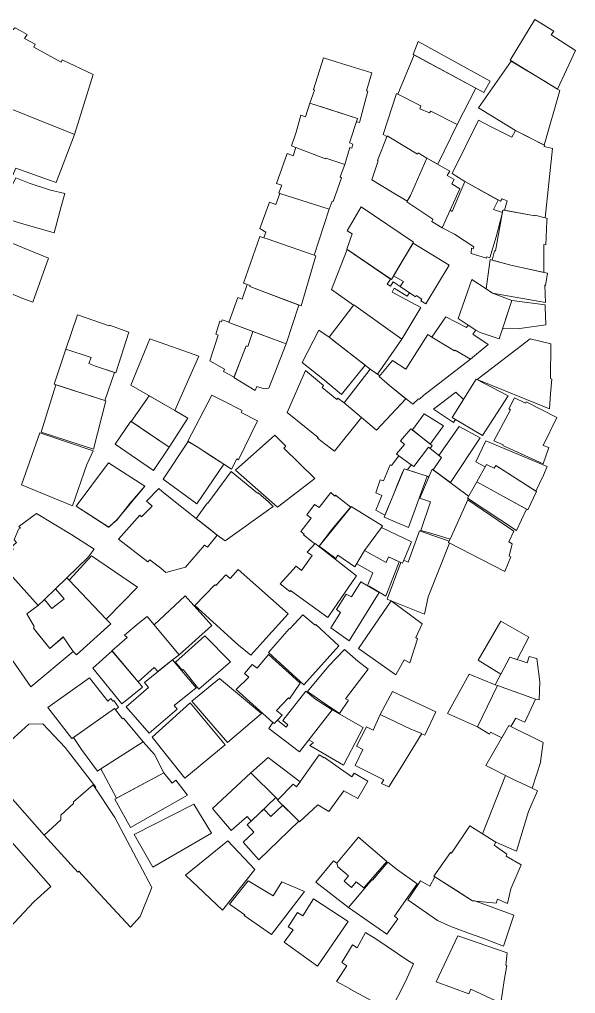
# Model space of a CAD drawing. Header units: metres. Extents: x 560562 to 562005, y 4539029 to 4540676.
# Drawn here: x 561188.7 to 561293.2, y 4540492.4 to 4540675.5 of the extents above; entities that cross this region are included whole.
import ezdxf

# ---------------------------------------------------------------- set-up
doc = ezdxf.new("R2010")
doc.units = ezdxf.units.M
doc.layers.add('B_MESKEN', color=2, linetype='Continuous', lineweight=0)

msp = doc.modelspace()

# ---------------------------------------------------------------- linework, layer by layer
at = {"layer": 'B_MESKEN', "lineweight": 13}
for points in [[(561285.5678, 4540675.5011, 130.1881), (561289.1329, 4540673.2951, 130.1881), (561288.6365, 4540672.6049, 130.1881), (561293.2255, 4540669.6996, 130.1881), (561289.8161, 4540662.426, 130.1881), (561280.9186, 4540667.8324, 130.1881), (561285.5678, 4540675.5011, 130.1881)], [(561187.9365, 4540673.9387, 120.1053), (561188.8476, 4540673.4016, 120.1053), (561190.1543, 4540672.6545, 120.1053), (561189.7034, 4540671.9351, 120.1053), (561191.711, 4540670.8889, 120.1053), (561191.4059, 4540670.2708, 120.1053), (561196.5534, 4540667.4758, 120.1053), (561196.7889, 4540667.9212, 120.1053), (561202.6077, 4540665.1784, 120.1053), (561199.05, 4540653.8838, 120.1053), (561197.6984, 4540654.4588, 120.1053), (561182.0407, 4540660.7151, 120.1053), (561182.5774, 4540661.9249, 120.1053), (561182.0473, 4540662.1448, 120.1053), (561179.9751, 4540663.0044, 120.1053), (561179.0899, 4540663.3955, 120.1053), (561180.4976, 4540666.2624, 120.1053), (561181.5905, 4540667.9498, 120.1053), (561182.2651, 4540669.5533, 120.1053), (561186.725, 4540673.0112, 120.1053), (561187.9365, 4540673.9387, 120.1053)], [(561263.6756, 4540671.3461, 125.8053), (561277.1617, 4540663.914, 125.8053), (561275.9903, 4540661.7994, 125.8053), (561262.7328, 4540668.9466, 125.8053), (561263.6756, 4540671.3461, 125.8053)], [(561254.9628, 4540665.4448, 122.1631), (561253.9229, 4540662.0894, 122.1631), (561254.1878, 4540662.0029, 122.1631), (561252.6286, 4540656.1324, 122.1631), (561252.0631, 4540656.2839, 122.1631), (561252.2629, 4540656.8828, 122.1631), (561247.0577, 4540658.5743, 122.1631), (561243.3093, 4540659.7924, 122.1631), (561244.1511, 4540662.2333, 122.1631), (561244.0016, 4540662.3262, 122.1631), (561245.8405, 4540668.2637, 122.1631), (561248.4374, 4540667.4878, 122.1631), (561254.9628, 4540665.4448, 122.1631)], [(561259.8316, 4540661.4574, 121.6803), (561262.9365, 4540668.8368, 121.6803), (561274.5159, 4540662.5943, 121.6803), (561270.9691, 4540655.7442, 121.6803), (561266.0468, 4540658.2779, 121.6803), (561265.7864, 4540657.9325, 121.6803), (561263.9765, 4540658.6839, 121.6803), (561264.1331, 4540659.2444, 121.6803), (561259.8316, 4540661.4574, 121.6803)], [(561281.157, 4540667.6875, 126.8881), (561287.4997, 4540663.8335, 126.8881), (561289.8161, 4540662.426, 126.8881), (561290.3017, 4540662.143, 126.8881), (561287.3639, 4540651.9058, 126.8881), (561281.9392, 4540654.6074, 126.8881), (561274.9681, 4540658.9145, 126.8881), (561281.157, 4540667.6875, 126.8881)], [(561199.05, 4540653.8838, 121.6428), (561195.6287, 4540644.8868, 121.6428), (561194.2055, 4540645.3624, 121.6428), (561188.0345, 4540647.5695, 121.6428), (561187.3592, 4540645.99, 121.6428), (561175.0962, 4540652.9934, 121.6428), (561173.6144, 4540653.8091, 121.6428), (561178.723, 4540663.5576, 121.6428), (561179.9751, 4540663.0044, 121.6428), (561182.5774, 4540661.9249, 121.6428), (561182.0407, 4540660.7151, 121.6428), (561197.6984, 4540654.4588, 121.6428), (561199.05, 4540653.8838, 121.6428)], [(561259.6057, 4540661.5736, 126.2131), (561264.1331, 4540659.2444, 126.2131), (561263.9765, 4540658.6839, 126.2131), (561265.7864, 4540657.9325, 126.2131), (561266.0468, 4540658.2779, 126.2131), (561270.9691, 4540655.7442, 126.2131), (561267.3437, 4540648.2956, 126.2131), (561265.2938, 4540649.4561, 126.2131), (561263.6602, 4540650.4313, 126.2131), (561263.5324, 4540650.1877, 126.2131), (561261.1513, 4540651.6201, 126.2131), (561257.8328, 4540653.6166, 126.2131), (561257.7971, 4540653.527, 126.2131), (561257.0661, 4540653.8628, 126.2131), (561259.6057, 4540661.5736, 126.2131)], [(561243.3093, 4540659.7924, 123.2881), (561252.2629, 4540656.8828, 123.2881), (561250.7499, 4540652.3478, 123.2881), (561251.3639, 4540652.0839, 123.2881), (561251.1886, 4540651.3053, 123.2881), (561250.8417, 4540651.4413, 123.2881), (561249.8491, 4540648.2223, 123.2881), (561246.2853, 4540649.4592, 123.2881), (561246.245, 4540649.3304, 123.2881), (561240.6884, 4540651.451, 123.2881), (561239.8238, 4540651.781, 123.2881), (561240.712, 4540654.32, 123.2881), (561241.5828, 4540657.5116, 123.2881), (561242.4978, 4540657.2211, 123.2881), (561243.3093, 4540659.7924, 123.2881)], [(561288.9045, 4540651.2422, 141.9946), (561287.5277, 4540638.2362, 141.9946), (561285.5927, 4540638.6973, 141.9946), (561285.5753, 4540638.5685, 141.9946), (561279.886, 4540639.6418, 141.9946), (561280.3969, 4540641.4293, 141.9946), (561279.4635, 4540641.8123, 141.9946), (561279.1115, 4540641.3476, 141.9946), (561272.4521, 4540645.0805, 141.9946), (561270.0568, 4540646.528, 141.9946), (561275.0116, 4540656.5593, 141.9946), (561277.2542, 4540655.3715, 141.9946), (561281.2435, 4540653.3665, 141.9946), (561281.9392, 4540654.6074, 141.9946), (561287.3807, 4540651.8974, 141.9946), (561287.3474, 4540651.6511, 141.9946), (561288.9045, 4540651.2422, 141.9946)], [(561256.1135, 4540648.9234, 126.2506), (561255.995, 4540648.9965, 126.2506), (561257.8328, 4540653.6166, 126.2506), (561261.1513, 4540651.6201, 126.2506), (561263.5324, 4540650.1877, 126.2506), (561263.6602, 4540650.4313, 126.2506), (561265.2938, 4540649.4561, 126.2506), (561262.1922, 4540642.4, 126.2506), (561261.5751, 4540641.3292, 126.2506), (561261.3943, 4540641.4672, 126.2506), (561258.8022, 4540643.0452, 126.2506), (561254.9332, 4540645.3849, 126.2506), (561256.1135, 4540648.9234, 126.2506)], [(561239.0289, 4540650.333, 124.9006), (561240.1908, 4540649.8899, 124.9006), (561240.6884, 4540651.451, 124.9006), (561246.245, 4540649.3304, 124.9006), (561246.2853, 4540649.4592, 124.9006), (561249.8491, 4540648.2223, 124.9006), (561249.004, 4540645.9022, 124.9006), (561249.2529, 4540645.7636, 124.9006), (561247.6556, 4540641.3193, 124.9006), (561247.4922, 4540641.3829, 124.9006), (561246.9103, 4540639.8485, 124.9006), (561237.6852, 4540642.8234, 124.9006), (561237.486, 4540642.9392, 124.9006), (561238.0113, 4540644.3801, 124.9006), (561237.0222, 4540644.6928, 124.9006), (561239.0289, 4540650.333, 124.9006)], [(561261.5167, 4540641.2279, 130.8196), (561262.1922, 4540642.4, 130.8196), (561265.2938, 4540649.4561, 130.8196), (561269.6001, 4540647.0183, 130.8196), (561269.1105, 4540646.1877, 130.8196), (561270.4233, 4540645.404, 130.8196), (561269.9574, 4540644.5982, 130.8196), (561271.4939, 4540643.6519, 130.8196), (561268.1801, 4540636.3258, 130.8196), (561266.2468, 4540637.5263, 130.8196), (561266.4023, 4540637.9445, 130.8196), (561261.5167, 4540641.2279, 130.8196)], [(561195.2633, 4540635.4323, 120.1053), (561188.9543, 4540637.2454, 120.1053), (561184.513, 4540638.6188, 120.1053), (561188.0594, 4540645.7154, 120.1053), (561190.5355, 4540644.7302, 120.1053), (561194.5792, 4540643.4196, 120.1053), (561197.2681, 4540642.8061, 120.1053), (561196.5909, 4540640.3723, 120.1053), (561195.2633, 4540635.4323, 120.1053)], [(561270.4646, 4540635.1594, 128.4946), (561268.1801, 4540636.3258, 128.4946), (561269.6993, 4540639.6844, 128.4946), (561270.0268, 4540639.4409, 128.4946), (561272.4521, 4540645.0805, 128.4946), (561278.7201, 4540641.567, 128.4946), (561277.821, 4540639.8096, 128.4946), (561279.4848, 4540639.2324, 128.4946), (561278.2904, 4540634.6794, 128.4946), (561277.1287, 4540630.7285, 128.4946), (561276.5897, 4540630.9237, 128.4946), (561276.5258, 4540630.6619, 128.4946), (561273.626, 4540631.5487, 128.4946), (561273.6977, 4540632.5127, 128.4946), (561274.0175, 4540632.4008, 128.4946), (561274.1434, 4540632.7907, 128.4946), (561270.4646, 4540635.1594, 128.4946)], [(561246.9103, 4540639.8485, 130.7506), (561244.0956, 4540631.2039, 130.7506), (561235.2662, 4540634.2697, 130.7506), (561234.6478, 4540634.4712, 130.7506), (561235.0365, 4540635.5215, 130.7506), (561233.8907, 4540636.1929, 130.7506), (561235.7195, 4540641.1512, 130.7506), (561236.8833, 4540640.7222, 130.7506), (561237.6852, 4540642.8234, 130.7506), (561246.9103, 4540639.8485, 130.7506)], [(561250.2371, 4540632.3036, 129.3946), (561251.2517, 4540635.2302, 129.3946), (561250.339, 4540635.7576, 129.3946), (561252.938, 4540640.2834, 129.3946), (561262.8064, 4540633.6391, 129.3946), (561258.623, 4540626.6032, 129.3946), (561250.2371, 4540632.3036, 129.3946)], [(561287.2954, 4540633.2289, 137.4571), (561287.2838, 4540627.9668, 137.4571), (561281.0448, 4540629.344, 137.4571), (561277.5905, 4540630.2601, 137.4571), (561278.0043, 4540632.045, 137.4571), (561278.1986, 4540632.0501, 137.4571), (561279.5983, 4540639.6626, 137.4571), (561279.886, 4540639.6418, 137.4571), (561280.3568, 4540639.553, 137.4571), (561283.8954, 4540638.8854, 137.4571), (561285.5753, 4540638.5685, 137.4571), (561285.5927, 4540638.6973, 137.4571), (561287.5277, 4540638.2362, 137.4571), (561287.92, 4540638.1026, 137.4571), (561287.865, 4540637.6883, 137.4571), (561287.6457, 4540633.1755, 137.4571), (561287.2954, 4540633.2289, 137.4571)], [(561182.2141, 4540635.4988, 123.1428), (561194.1694, 4540630.6141, 123.1428), (561191.2486, 4540622.3649, 123.1428), (561189.375, 4540623.0479, 123.1428), (561178.2934, 4540627.6383, 123.1428), (561181.2423, 4540633.912, 123.1428), (561181.4971, 4540633.8072, 123.1428), (561182.2141, 4540635.4988, 123.1428)], [(561233.9308, 4540634.6942, 128.0131), (561234.6478, 4540634.4712, 128.0131), (561235.2662, 4540634.2697, 128.0131), (561244.0956, 4540631.2039, 128.0131), (561244.3985, 4540631.0988, 128.0131), (561241.6597, 4540621.6658, 128.0131), (561232.0245, 4540625.3073, 128.0131), (561232.0936, 4540625.4985, 128.0131), (561230.8303, 4540625.9533, 128.0131), (561233.9308, 4540634.6942, 128.0131)], [(561262.6862, 4540633.437, 129.2446), (561269.4989, 4540629.3491, 129.2446), (561265.1277, 4540622.0686, 129.2446), (561264.1422, 4540622.594, 129.2446), (561264.3274, 4540622.9344, 129.2446), (561263.2888, 4540623.6263, 129.2446), (561263.1253, 4540623.3823, 129.2446), (561260.2804, 4540625.3211, 129.2446), (561260.8957, 4540626.2731, 129.2446), (561259.0444, 4540627.3119, 129.2446), (561260.7889, 4540630.246, 129.2446), (561262.6862, 4540633.437, 129.2446)], [(561258.7982, 4540624.231, 128.0446), (561264.1443, 4540621.3989, 128.0446), (561260.6129, 4540615.4107, 128.0446), (561251.5748, 4540621.885, 128.0446), (561251.5191, 4540621.8116, 128.0446), (561247.3565, 4540624.7685, 128.0446), (561250.3136, 4540632.2516, 128.0446), (561255.2395, 4540628.9032, 128.0446), (561258.4744, 4540626.7042, 128.0446), (561257.8517, 4540625.7619, 128.0446), (561258.473, 4540625.3961, 128.0446), (561258.473, 4540625.3961, 128.0446), (561258.9851, 4540626.2243, 128.0446), (561260.2954, 4540625.3443, 128.0446), (561260.2804, 4540625.3211, 128.0446), (561262.0096, 4540624.1427, 128.0446), (561261.5901, 4540623.4846, 128.0446), (561259.1214, 4540624.9779, 128.0446), (561258.7982, 4540624.231, 128.0446)], [(561277.1788, 4540630.3692, 139.4071), (561281.0448, 4540629.344, 139.4071), (561287.9365, 4540627.8227, 139.4071), (561287.5847, 4540625.536, 139.4071), (561287.469, 4540625.5601, 139.4071), (561287.5556, 4540622.3259, 139.4071), (561277.6309, 4540624.0475, 139.4071), (561276.4432, 4540624.8555, 139.4071), (561277.1788, 4540630.3692, 139.4071)], [(561231.5358, 4540625.6993, 125.0928), (561232.0936, 4540625.4985, 125.0928), (561232.0245, 4540625.3073, 125.0928), (561241.2178, 4540621.8329, 125.0928), (561238.8304, 4540614.5554, 125.0928), (561228.0943, 4540618.5373, 125.0928), (561229.7853, 4540623.2316, 125.0928), (561230.5787, 4540622.9375, 125.0928), (561231.5358, 4540625.6993, 125.0928)], [(561273.7719, 4540626.6313, 139.1446), (561276.4432, 4540624.8555, 139.1446), (561277.6309, 4540624.0475, 139.1446), (561281.2867, 4540622.7051, 139.1446), (561278.8801, 4540615.4977, 139.1446), (561275.3259, 4540616.675, 139.1446), (561274.4634, 4540617.1318, 139.1446), (561273.0297, 4540618.0532, 139.1446), (561271.1992, 4540619.2757, 139.1446), (561273.7719, 4540626.6313, 139.1446)], [(561251.5748, 4540621.885, 130.3696), (561260.6129, 4540615.4107, 130.3696), (561256.0059, 4540608.8176, 130.3696), (561254.6283, 4540609.7937, 130.3696), (561246.9392, 4540615.776, 130.3696), (561251.5748, 4540621.885, 130.3696)], [(561281.2867, 4540622.7051, 135.5821), (561287.5529, 4540621.8627, 135.5821), (561287.5402, 4540621.4308, 135.5821), (561287.6536, 4540618.1014, 135.5821), (561282.7394, 4540617.445, 135.5821), (561279.4954, 4540617.3403, 135.5821), (561281.2867, 4540622.7051, 135.5821)], [(561199.651, 4540620.01, 122.7571), (561205.6213, 4540617.9399, 122.7571), (561205.6585, 4540618.0475, 122.7571), (561209.2766, 4540616.729, 122.7571), (561206.838, 4540609.0603, 122.7571), (561202.9983, 4540610.3486, 122.7571), (561201.75, 4540610.8276, 122.7571), (561202.1885, 4540611.9847, 122.7571), (561197.4274, 4540613.5412, 122.7571), (561199.651, 4540620.01, 122.7571)], [(561227.2432, 4540609.7594, 123.4053), (561224.491, 4540611.3399, 123.4053), (561226.1042, 4540616.1815, 123.4053), (561225.6243, 4540616.3676, 123.4053), (561226.3963, 4540618.7919, 123.4053), (561226.6702, 4540618.6777, 123.4053), (561226.8566, 4540619.0711, 123.4053), (561228.1133, 4540618.59, 123.4053), (561228.0943, 4540618.5373, 123.4053), (561232.6017, 4540616.8656, 123.4053), (561231.6686, 4540614.0241, 123.4053), (561231.3208, 4540614.159, 123.4053), (561230.1512, 4540611.1244, 123.4053), (561229.0651, 4540608.3065, 123.4053), (561227.091, 4540609.3484, 123.4053), (561229.0651, 4540608.3065, 123.4053), (561227.091, 4540609.3484, 123.4053), (561227.2432, 4540609.7594, 123.4053)], [(561276.7993, 4540614.4241, 139.3321), (561273.4972, 4540611.6284, 139.3321), (561270.5806, 4540613.3476, 139.3321), (561270.5148, 4540613.2283, 139.3321), (561266.1945, 4540615.7999, 139.3321), (561268.8863, 4540619.6105, 139.3321), (561272.7262, 4540617.5897, 139.3321), (561273.0297, 4540618.0532, 139.3321), (561274.4634, 4540617.1318, 139.3321), (561273.9012, 4540616.3499, 139.3321), (561276.7993, 4540614.4241, 139.3321)], [(561238.8304, 4540614.5554, 122.8428), (561235.6043, 4540606.2322, 122.8428), (561234.722, 4540606.0633, 122.8428), (561233.3304, 4540606.5129, 122.8428), (561233.0292, 4540605.8003, 122.8428), (561229.0235, 4540608.1986, 122.8428), (561231.3208, 4540614.159, 122.8428), (561231.6686, 4540614.0241, 122.8428), (561232.6017, 4540616.8656, 122.8428), (561238.8304, 4540614.5554, 122.8428)], [(561245.0055, 4540617.1095, 128.7571), (561246.9392, 4540615.776, 128.7571), (561247.8806, 4540615.0436, 128.7571), (561253.6821, 4540610.5299, 128.7571), (561249.2669, 4540604.9897, 128.7571), (561245.7627, 4540607.9658, 128.7571), (561241.8656, 4540611.0116, 128.7571), (561245.0055, 4540617.1095, 128.7571)], [(561273.4972, 4540611.6284, 134.1946), (561264.707, 4540604.9089, 134.1946), (561263.9266, 4540604.1215, 134.1946), (561263.7299, 4540604.2122, 134.1946), (561262.6404, 4540603.1771, 134.1946), (561258.2957, 4540606.7064, 134.1946), (561256.3322, 4540608.3807, 134.1946), (561258.8253, 4540611.4178, 134.1946), (561261.3215, 4540609.8054, 134.1946), (561265.496, 4540616.2659, 134.1946), (561266.1945, 4540615.7999, 134.1946), (561270.5148, 4540613.2283, 134.1946), (561270.5806, 4540613.3476, 134.1946), (561273.4972, 4540611.6284, 134.1946)], [(561213.2066, 4540615.5114, 128.7571), (561222.4118, 4540612.2437, 128.7571), (561217.9416, 4540602.0111, 128.7571), (561209.6349, 4540606.7891, 128.7571), (561213.2066, 4540615.5114, 128.7571)], [(561288.5962, 4540614.5294, 147.1321), (561288.4964, 4540608.0215, 147.1321), (561288.797, 4540607.9232, 147.1321), (561288.5358, 4540605.1201, 147.1321), (561288.322, 4540602.3419, 147.1321), (561274.7521, 4540607.8624, 147.1321), (561284.6806, 4540615.4929, 147.1321), (561288.5962, 4540614.5294, 147.1321)], [(561206.582, 4540609.1462, 122.8321), (561204.7702, 4540603.907, 122.8321), (561195.2746, 4540606.9476, 122.8321), (561197.4274, 4540613.5412, 122.8321), (561202.1885, 4540611.9847, 122.8321), (561201.75, 4540610.8276, 122.8321), (561202.9983, 4540610.3486, 122.8321), (561206.582, 4540609.1462, 122.8321)], [(561242.4571, 4540609.5515, 129.6571), (561245.8702, 4540606.7125, 129.6571), (561245.6135, 4540606.3223, 129.6571), (561248.3939, 4540604.0702, 129.6571), (561248.5574, 4540604.3142, 129.6571), (561249.7461, 4540603.4585, 129.6571), (561253.0158, 4540600.7119, 129.6571), (561247.9392, 4540594.3801, 129.6571), (561247.1708, 4540594.9591, 129.6571), (561244.741, 4540596.8129, 129.6571), (561244.8403, 4540596.9377, 129.6571), (561239.0256, 4540601.6485, 129.6571), (561242.4571, 4540609.5515, 129.6571)], [(561261.3594, 4540604.2177, 134.0071), (561255.8333, 4540598.345, 134.0071), (561249.7461, 4540603.4585, 134.0071), (561254.6283, 4540609.7937, 134.0071), (561256.4389, 4540608.5107, 134.0071), (561256.3322, 4540608.3807, 134.0071), (561258.2957, 4540606.7064, 134.0071), (561261.3594, 4540604.2177, 134.0071)], [(561270.0202, 4540600.7056, 136.5571), (561274.5816, 4540607.9108, 136.5571), (561280.5717, 4540604.7979, 136.5571), (561275.7293, 4540597.3247, 136.5571), (561270.0202, 4540600.7056, 136.5571)], [(561195.5939, 4540606.8454, 117.2446), (561204.7702, 4540603.907, 117.2446), (561204.9401, 4540603.8495, 117.2446), (561202.6628, 4540594.7714, 117.2446), (561192.7935, 4540597.9241, 117.2446), (561195.5939, 4540606.8454, 117.2446)], [(561270.758, 4540605.4782, 134.5696), (561272.1627, 4540604.0898, 134.5696), (561270.0202, 4540600.7056, 134.5696), (561270.6714, 4540600.32, 134.5696), (561270.3102, 4540599.7791, 134.5696), (561266.5694, 4540602.2876, 134.5696), (561270.758, 4540605.4782, 134.5696)], [(561220.3772, 4540600.564, 126.6196), (561216.8903, 4540595.1344, 126.6196), (561209.7199, 4540599.9725, 126.6196), (561213.1279, 4540604.78, 126.6196), (561217.9416, 4540602.0111, 126.6196), (561220.3772, 4540600.564, 126.6196)], [(561222.0963, 4540595.2037, 126.3196), (561220.3515, 4540596.2466, 126.3196), (561224.9031, 4540604.8834, 126.3196), (561226.991, 4540603.8494, 126.3196), (561230.5722, 4540602.0078, 126.3196), (561230.3859, 4540601.64, 126.3196), (561233.4446, 4540600.075, 126.3196), (561229.9133, 4540592.7233, 126.3196), (561229.5776, 4540592.9127, 126.3196), (561229.5776, 4540592.9127, 126.3196), (561228.5742, 4540590.999, 126.3196), (561227.1147, 4540591.8997, 126.3196), (561224.595, 4540593.5586, 126.3196), (561224.595, 4540593.5586, 126.3196), (561222.0963, 4540595.2037, 126.3196)], [(561281.0189, 4540602.16, 138.0946), (561280.6869, 4540602.3266, 138.0946), (561281.7602, 4540604.3927, 138.0946), (561283.8035, 4540603.3662, 138.0946), (561283.9417, 4540603.625, 138.0946), (561289.6867, 4540600.6952, 138.0946), (561287.1381, 4540595.4386, 138.0946), (561288.2046, 4540595.0638, 138.0946), (561287.1347, 4540591.9787, 138.0946), (561279.5515, 4540595.4053, 138.0946), (561279.62, 4540595.5335, 138.0946), (561277.8856, 4540596.3194, 138.0946), (561281.0189, 4540602.16, 138.0946)], [(561216.8903, 4540595.1344, 126.5071), (561213.8939, 4540590.7658, 126.5071), (561206.7451, 4540595.6719, 126.5071), (561209.6934, 4540599.9904, 126.5071), (561216.8903, 4540595.1344, 126.5071)], [(561264.8116, 4540601.3929, 133.358), (561268.4064, 4540599.1386, 133.358), (561265.9129, 4540595.7032, 133.358), (561262.5954, 4540598.3545, 133.358), (561264.8116, 4540601.3929, 133.358)], [(561262.3004, 4540598.5878, 135.0571), (561266.2629, 4540595.4211, 135.0571), (561265.9149, 4540594.8848, 135.0571), (561265.5987, 4540595.1411, 135.0571), (561262.8565, 4540591.4807, 135.0571), (561262.36, 4540591.8043, 135.0571), (561260.0472, 4540593.4751, 135.0571), (561259.5982, 4540593.8481, 135.0571), (561261.1122, 4540595.5967, 135.0571), (561260.3124, 4540596.3213, 135.0571), (561262.3004, 4540598.5878, 135.0571)], [(561271.3833, 4540598.9944, 133.5946), (561275.2913, 4540596.8739, 133.5946), (561269.7367, 4540588.449, 133.5946), (561266.4854, 4540590.8788, 133.5946), (561267.6575, 4540592.5976, 133.5946), (561268.0418, 4540593.161, 133.5946), (561267.5587, 4540593.5526, 133.5946), (561271.3833, 4540598.9944, 133.5946)], [(561202.5846, 4540594.4217, 125.3446), (561201.3925, 4540591.8799, 125.3446), (561198.6856, 4540584.0822, 125.3446), (561189.1164, 4540588.0228, 125.3446), (561192.586, 4540597.7904, 125.3446), (561202.5846, 4540594.4217, 125.3446)], [(561227.1147, 4540591.8997, 123.0571), (561222.0644, 4540584.4838, 123.0571), (561215.7108, 4540589.1077, 123.0571), (561220.4294, 4540596.2001, 123.0571), (561222.0963, 4540595.2037, 123.0571), (561227.1147, 4540591.8997, 123.0571)], [(561229.3002, 4540590.8191, 129.3571), (561236.7479, 4540597.354, 129.3571), (561238.806, 4540595.3111, 129.3571), (561238.4006, 4540594.9389, 129.3571), (561244.2452, 4540589.2597, 129.3571), (561237.2311, 4540583.869, 129.3571), (561229.3002, 4540590.8191, 129.3571)], [(561276.3728, 4540596.3231, 145.2946), (561287.8925, 4540591.4568, 145.2946), (561287.1921, 4540589.882, 145.2946), (561285.7818, 4540586.8807, 145.2946), (561278.7245, 4540591.3811, 145.2946), (561278.2419, 4540591.6888, 145.2946), (561277.9392, 4540591.1514, 145.2946), (561276.5058, 4540591.8591, 145.2946), (561276.2715, 4540591.4399, 145.2946), (561274.491, 4540592.3549, 145.2946), (561276.3728, 4540596.3231, 145.2946)], [(561265.5987, 4540595.1411, 135.1696), (561268.0418, 4540593.161, 135.1696), (561266.4854, 4540590.8788, 135.1696), (561266.3097, 4540591.0101, 135.1696), (561265.6746, 4540589.5091, 135.1696), (561265.3562, 4540589.6569, 135.1696), (561261.654, 4540590.8471, 135.1696), (561262.36, 4540591.8043, 135.1696), (561262.8565, 4540591.4807, 135.1696), (561265.5987, 4540595.1411, 135.1696)], [(561257.3939, 4540582.3165, 135.3571), (561255.6846, 4540583.3056, 135.3571), (561256.831, 4540586.0309, 135.3571), (561255.6714, 4540586.5294, 135.3571), (561256.5332, 4540588.9584, 135.3571), (561257.1487, 4540588.7782, 135.3571), (561258.385, 4540591.7947, 135.3571), (561258.6733, 4540591.6724, 135.3571), (561260.0472, 4540593.4751, 135.3571), (561262.36, 4540591.8043, 135.3571), (561261.654, 4540590.8471, 135.3571), (561261.002, 4540591.0567, 135.3571), (561260.6111, 4540590.1098, 135.3571), (561259.727, 4540587.9682, 135.3571), (561258.9398, 4540586.0613, 135.3571), (561257.3939, 4540582.3165, 135.3571)], [(561205.4608, 4540592.2063, 121.4071), (561212.2996, 4540587.8039, 121.4071), (561209.4467, 4540584.5359, 121.4071), (561207.0109, 4540581.3764, 121.4071), (561205.4892, 4540580.0689, 121.4071), (561199.3789, 4540584.0273, 121.4071), (561205.4608, 4540592.2063, 121.4071)], [(561205.4508, 4540592.1928, 121.6), (561212.2996, 4540587.8039, 121.6), (561207.1111, 4540581.5063, 121.6), (561205.5014, 4540580.0794, 121.6), (561199.4011, 4540584.013, 121.6), (561205.4508, 4540592.1928, 121.6)], [(561224.1595, 4540584.5953, 126.0571), (561228.4957, 4540590.5422, 126.0571), (561233.4859, 4540586.469, 126.0571), (561233.5673, 4540586.5686, 126.0571), (561235.5187, 4540584.8604, 126.0571), (561236.4228, 4540583.9442, 126.0571), (561227.4087, 4540577.5127, 126.0571), (561225.9069, 4540578.6122, 126.0571), (561224.522, 4540579.6985, 126.0571), (561221.9531, 4540581.7135, 126.0571), (561224.098, 4540584.6381, 126.0571), (561224.1595, 4540584.5953, 126.0571)], [(561261.002, 4540591.0567, 137.0071), (561265.3562, 4540589.6569, 137.0071), (561261.8092, 4540580.0343, 137.0071), (561257.2459, 4540581.958, 137.0071), (561261.002, 4540591.0567, 137.0071)], [(561264.1719, 4540579.4741, 140.1196), (561265.9545, 4540584.8636, 140.1196), (561263.9931, 4540585.5347, 140.1196), (561266.3097, 4540591.0101, 140.1196), (561273.1207, 4540585.9201, 140.1196), (561272.8976, 4540585.5378, 140.1196), (561273.0413, 4540585.4429, 140.1196), (561272.9617, 4540585.2397, 140.1196), (561269.9493, 4540578.4225, 140.1196), (561269.6484, 4540577.7999, 140.1196), (561266.1954, 4540578.8804, 140.1196), (561264.1719, 4540579.4741, 140.1196)], [(561285.884, 4540586.8155, 148.2571), (561284.2451, 4540583.3552, 148.2571), (561274.6904, 4540588.6107, 148.2571), (561276.5058, 4540591.8591, 148.2571), (561277.9392, 4540591.1514, 148.2571), (561278.2419, 4540591.6888, 148.2571), (561285.884, 4540586.8155, 148.2571)], [(561213.2405, 4540573.9551, 131.6071), (561212.8681, 4540573.5515, 131.6071), (561207.3367, 4540577.8577, 131.6071), (561211.3647, 4540582.3198, 131.6071), (561211.6943, 4540582.0523, 131.6071), (561213.6413, 4540584.053, 131.6071), (561213.4148, 4540584.3117, 131.6071), (561212.6166, 4540584.9645, 131.6071), (561214.894, 4540587.383, 131.6071), (561215.5396, 4540586.7617, 131.6071), (561219.2282, 4540583.8508, 131.6071), (561225.9069, 4540578.6122, 131.6071), (561224.0414, 4540576.3008, 131.6071), (561223.5185, 4540576.6962, 131.6071), (561219.9453, 4540572.5589, 131.6071), (561216.2384, 4540571.5948, 131.6071), (561215.3145, 4540572.3886, 131.6071), (561213.2405, 4540573.9551, 131.6071)], [(561284.0259, 4540583.4758, 145.2688), (561282.1093, 4540579.4547, 145.2688), (561272.8983, 4540585.5374, 145.2688), (561274.6874, 4540588.6121, 145.2688), (561284.0259, 4540583.4758, 145.2688)], [(561247.2286, 4540586.5929, 130.1821), (561247.9935, 4540585.9427, 130.1821), (561248.1351, 4540586.1185, 130.1821), (561250.9846, 4540583.8538, 130.1821), (561245.0749, 4540576.533, 130.1821), (561244.9997, 4540576.4346, 130.1821), (561244.2822, 4540576.9931, 130.1821), (561244.2474, 4540576.9557, 130.1821), (561242.0924, 4540578.619, 130.1821), (561242.2324, 4540578.7926, 130.1821), (561241.5858, 4540579.2566, 130.1821), (561243.543, 4540581.763, 130.1821), (561242.7214, 4540582.3907, 130.1821), (561244.1565, 4540584.3538, 130.1821), (561245.0262, 4540583.7514, 130.1821), (561247.2286, 4540586.5929, 130.1821)], [(561279.9556, 4540571.7836, 154.8571), (561269.3485, 4540577.1794, 154.8571), (561269.9493, 4540578.4225, 154.8571), (561272.9617, 4540585.2397, 154.8571), (561281.632, 4540579.3111, 154.8571), (561280.724, 4540577.3184, 154.8571), (561281.3436, 4540576.95, 154.8571), (561280.7717, 4540574.6249, 154.8571), (561281.043, 4540574.5118, 154.8571), (561279.9556, 4540571.7836, 154.8571)], [(561251.0945, 4540583.9837, 137.1946), (561256.9234, 4540580.3373, 137.1946), (561256.7368, 4540580.0196, 137.1946), (561253.585, 4540575.6769, 137.1946), (561251.7401, 4540572.6201, 137.1946), (561248.5595, 4540574.8212, 137.1946), (561248.1619, 4540574.185, 137.1946), (561245.0749, 4540576.533, 137.1946), (561247.4065, 4540579.6267, 137.1946), (561247.4065, 4540579.6267, 137.1946), (561251.0945, 4540583.9837, 137.1946)], [(561198.5984, 4540578.6627, 125.7179), (561202.7971, 4540575.9252, 125.7179), (561201.6715, 4540574.4593, 125.7179), (561197.6202, 4540570.5409, 125.7179), (561195.5131, 4540568.503, 125.7179), (561193.4469, 4540566.5046, 125.7179), (561192.2569, 4540565.3537, 125.7179), (561186.9283, 4540571.3166, 125.7179), (561186.0303, 4540572.2264, 125.7179), (561185.9027, 4540572.4624, 125.7179), (561187.5558, 4540575.9769, 125.7179), (561187.1818, 4540576.35, 125.7179), (561188.1779, 4540577.2141, 125.7179), (561187.7286, 4540577.681, 125.7179), (561188.5229, 4540579.7367, 125.7179), (561188.9319, 4540579.8672, 125.7179), (561188.6071, 4540580.2177, 125.7179), (561191.9393, 4540582.6516, 125.7179), (561198.5984, 4540578.6627, 125.7179)], [(561262.3803, 4540577.3046, 139.9696), (561260.9498, 4540573.876, 139.9696), (561260.6958, 4540573.3399, 139.9696), (561260.4252, 4540573.4289, 139.9696), (561258.104, 4540574.4979, 139.9696), (561257.6199, 4540573.4504, 139.9696), (561253.585, 4540575.6769, 139.9696), (561256.7368, 4540580.0196, 139.9696), (561262.3803, 4540577.3046, 139.9696)], [(561264.8443, 4540563.7583, 140.0821), (561258.5929, 4540566.2581, 140.0821), (561257.8053, 4540566.5259, 140.0821), (561260.4252, 4540573.4289, 140.0821), (561260.6958, 4540573.3399, 140.0821), (561260.9498, 4540573.876, 140.0821), (561261.7887, 4540573.5133, 140.0821), (561263.9238, 4540579.3929, 140.0821), (561269.4933, 4540577.479, 140.0821), (561269.3485, 4540577.1794, 140.0821), (561269.532, 4540577.0861, 140.0821), (561265.5348, 4540566.9703, 140.0821), (561264.8443, 4540563.7583, 140.0821)], [(561237.7052, 4540569.4072, 130.5571), (561240.7128, 4540572.7595, 130.5571), (561241.7583, 4540571.9693, 130.5571), (561243.728, 4540574.7736, 130.5571), (561242.8123, 4540575.414, 130.5571), (561244.2822, 4540576.9931, 130.5571), (561252.0533, 4540570.9442, 130.5571), (561251.8647, 4540570.6986, 130.5571), (561247.8498, 4540564.8893, 130.5571), (561246.6545, 4540563.0769, 130.5571), (561239.6897, 4540568.1608, 130.5571), (561239.5486, 4540567.9645, 130.5571), (561237.7052, 4540569.4072, 130.5571)], [(561202.2472, 4540574.7138, 134.2321), (561210.8981, 4540568.8387, 134.2321), (561205.0173, 4540562.7947, 134.2321), (561198.0746, 4540570.1273, 134.2321), (561202.2472, 4540574.7138, 134.2321)], [(561260.0556, 4540573.5991, 137.6071), (561257.5947, 4540567.1334, 137.6071), (561254.4608, 4540569.0088, 137.6071), (561254.1507, 4540569.1233, 137.6071), (561255.1111, 4540571.5127, 137.6071), (561252.1046, 4540573.224, 137.6071), (561253.585, 4540575.6769, 137.6071), (561257.6199, 4540573.4504, 137.6071), (561258.104, 4540574.4979, 137.6071), (561260.0556, 4540573.5991, 137.6071)], [(561196.9531, 4540559.4457, 129.8821), (561198.8213, 4540556.7424, 129.8821), (561190.8952, 4540550.0459, 129.8821), (561182.7696, 4540561.6798, 129.8821), (561185.7865, 4540572.2678, 129.8821), (561186.0303, 4540572.2264, 129.8821), (561186.9283, 4540571.3166, 129.8821), (561192.2569, 4540565.3536, 129.8821), (561190.139, 4540563.7896, 129.8821), (561191.5125, 4540561.4322, 129.8821), (561191.3518, 4540561.0929, 129.8821), (561194.4389, 4540557.2728, 129.8821), (561196.9531, 4540559.4457, 129.8821)], [(561205.8785, 4540561.9175, 125.9446), (561199.4827, 4540556.0753, 125.9446), (561198.8213, 4540556.7424, 125.9446), (561196.9531, 4540559.4457, 125.9446), (561196.8669, 4540559.3712, 125.9446), (561194.4389, 4540557.2728, 125.9446), (561192.2944, 4540559.9264, 125.9446), (561191.3518, 4540561.0929, 125.9446), (561191.5125, 4540561.4322, 125.9446), (561190.139, 4540563.7896, 125.9446), (561192.2569, 4540565.3536, 125.9446), (561193.4469, 4540566.5046, 125.9446), (561194.8484, 4540564.826, 125.9446), (561197.1061, 4540566.6091, 125.9446), (561195.5131, 4540568.503, 125.9446), (561197.6202, 4540570.5409, 125.9446), (561198.0746, 4540570.1273, 125.9446), (561205.0173, 4540562.7947, 125.9446), (561205.8785, 4540561.9175, 125.9446)], [(561229.8262, 4540572.1414, 136.8196), (561239.2182, 4540563.7783, 136.8196), (561235.0125, 4540559.1315, 136.8196), (561232.2412, 4540556.0265, 136.8196), (561229.8682, 4540557.9197, 136.8196), (561221.6626, 4540565.3362, 136.8196), (561225.453, 4540569.2321, 136.8196), (561225.6254, 4540569.1174, 136.8196), (561227.5069, 4540571.1247, 136.8196), (561228.299, 4540570.4538, 136.8196), (561229.8262, 4540572.1414, 136.8196)], [(561247.2659, 4540561.1924, 134.4196), (561249.0672, 4540564.0555, 134.4196), (561248.3212, 4540564.589, 134.4196), (561250.1206, 4540567.5242, 134.4196), (561251.1596, 4540566.9745, 134.4196), (561252.9128, 4540569.8122, 134.4196), (561256.3076, 4540567.8093, 134.4196), (561250.6736, 4540558.7087, 134.4196), (561247.2659, 4540561.1924, 134.4196)], [(561219.846, 4540567.1494, 128.5696), (561224.9065, 4540561.6319, 128.5696), (561218.7337, 4540556.1032, 128.5696), (561214.0781, 4540561.7013, 128.5696), (561219.846, 4540567.1494, 128.5696)], [(561258.5929, 4540566.2581, 139.6321), (561264.4161, 4540561.9138, 139.6321), (561263.1926, 4540559.3308, 139.6321), (561263.5159, 4540559.0988, 139.6321), (561262.0765, 4540554.5611, 139.6321), (561261.0125, 4540555.1343, 139.6321), (561259.4786, 4540552.3024, 139.6321), (561252.467, 4540557.3128, 139.6321), (561258.5929, 4540566.2581, 139.6321)], [(561211.0401, 4540551.0326, 132.1067), (561206.1184, 4540556.8667, 132.1067), (561209.004, 4540559.3306, 132.1067), (561208.4839, 4540559.7942, 132.1067), (561211.3145, 4540562.1567, 132.1067), (561212.7347, 4540563.3162, 132.1067), (561218.7335, 4540556.103, 132.1067), (561217.4852, 4540555.1669, 132.1067), (561216.388, 4540554.2745, 132.1067), (561214.7379, 4540552.9326, 132.1067), (561214.04, 4540553.7014, 132.1067), (561211.0401, 4540551.0326, 132.1067)], [(561241.9933, 4540563.6391, 136.2946), (561244.2824, 4540561.6435, 136.2946), (561244.4133, 4540561.7949, 136.2946), (561248.7541, 4540557.7828, 136.2946), (561242.2013, 4540550.448, 136.2946), (561235.5067, 4540556.5447, 136.2946), (561239.4738, 4540561.0659, 136.2946), (561239.5357, 4540561.008, 136.2946), (561241.9933, 4540563.6391, 136.2946)], [(561279.2022, 4540562.3986, 147.0946), (561284.4536, 4540559.4331, 147.0946), (561282.2439, 4540555.2078, 147.0946), (561280.8555, 4540555.6496, 147.0946), (561279.1893, 4540552.4778, 147.0946), (561274.9252, 4540555.0696, 147.0946), (561279.2022, 4540562.3986, 147.0946)], [(561223.5395, 4540559.6594, 126.8071), (561228.4003, 4540554.7831, 126.8071), (561222.41, 4540549.6683, 126.8071), (561219.5241, 4540553.3541, 126.8071), (561219.3012, 4540553.1885, 126.8071), (561218.0346, 4540554.7266, 126.8071), (561220.4764, 4540556.8946, 126.8071), (561223.5395, 4540559.6594, 126.8071)], [(561202.522, 4540553.5608, 125.1571), (561206.1431, 4540556.8379, 125.1571), (561211.0403, 4540551.0328, 125.1571), (561211.8305, 4540550.0341, 125.1571), (561207.9905, 4540546.878, 125.1571), (561202.522, 4540553.5608, 125.1571)], [(561240.7288, 4540551.4472, 133.1446), (561240.7288, 4540551.4472, 133.1446), (561241.4779, 4540550.7934, 133.1446), (561239.46, 4540547.8287, 133.1446), (561239.2593, 4540548.0399, 133.1446), (561239.2593, 4540548.0399, 133.1446), (561237.0072, 4540545.6223, 133.1446), (561238.1039, 4540544.7372, 133.1446), (561237.2261, 4540543.8237, 133.1446), (561236.6135, 4540543.2107, 133.1446), (561236.3425, 4540543.3944, 133.1446), (561229.4616, 4540549.566, 133.1446), (561231.8153, 4540551.9081, 133.1446), (561231.0411, 4540552.5853, 133.1446), (561232.4345, 4540554.2823, 133.1446), (561233.3799, 4540553.5857, 133.1446), (561235.5306, 4540556.1449, 133.1446), (561240.7288, 4540551.4472, 133.1446)], [(561250.5771, 4540547.5454, 137.9071), (561248.9018, 4540545.0664, 137.9071), (561246.0154, 4540546.9907, 137.9071), (561242.8842, 4540549.1977, 137.9071), (561246.8678, 4540554.0056, 137.9071), (561249.7885, 4540557.0946, 137.9071), (561252.3142, 4540554.9191, 137.9071), (561254.266, 4540553.3964, 137.9071), (561249.9885, 4540547.817, 137.9071), (561250.5771, 4540547.5454, 137.9071)], [(561286.3809, 4540547.6135, 152.9071), (561285.7291, 4540547.745, 152.9071), (561278.5727, 4540550.3044, 152.9071), (561278.1307, 4540550.4625, 152.9071), (561280.8555, 4540555.6496, 152.9071), (561284.1587, 4540554.5984, 152.9071), (561284.5053, 4540555.7988, 152.9071), (561285.9833, 4540555.3943, 152.9071), (561286.5028, 4540551.0173, 152.9071), (561286.3809, 4540547.6135, 152.9071)], [(561208.7965, 4540546.2954, 132.7321), (561212.9565, 4540549.9387, 132.7321), (561212.2057, 4540550.8732, 132.7321), (561217.4853, 4540555.167, 132.7321), (561221.9317, 4540549.9168, 132.7321), (561217.7882, 4540546.5603, 132.7321), (561218.3869, 4540545.8843, 132.7321), (561213.0883, 4540541.399, 132.7321), (561208.7965, 4540546.2954, 132.7321)], [(561273.2149, 4540552.4275, 153.122), (561278.1305, 4540550.4625, 153.122), (561278.5724, 4540550.3045, 153.122), (561274.8017, 4540542.5648, 153.122), (561269.1494, 4540545.0771, 153.122), (561273.2149, 4540552.4275, 153.122)], [(561201.8964, 4540551.7881, 128.4571), (561205.3545, 4540547.36, 128.4571), (561205.9006, 4540547.9036, 128.4571), (561206.2795, 4540547.4087, 128.4571), (561206.4968, 4540547.4867, 128.4571), (561207.334, 4540546.2587, 128.4571), (561206.7681, 4540545.7776, 128.4571), (561206.5847, 4540546.0223, 128.4571), (561198.8578, 4540540.5505, 128.4571), (561198.5944, 4540540.3752, 128.4571), (561194.0503, 4540546.217, 128.4571), (561201.8964, 4540551.7881, 128.4571)], [(561221.105, 4540547.3651, 135.8446), (561226.3126, 4540551.6331, 135.8446), (561234.2293, 4540545.068, 135.8446), (561227.8443, 4540539.5991, 135.8446), (561221.105, 4540547.3651, 135.8446)], [(561285.7291, 4540547.745, 154.5196), (561283.715, 4540543.4175, 154.5196), (561282.0135, 4540544.2131, 154.5196), (561281.0696, 4540542.5951, 154.5196), (561280.6745, 4540542.7884, 154.5196), (561279.3766, 4540540.5143, 154.5196), (561277.2655, 4540541.5793, 154.5196), (561277.2655, 4540541.5793, 154.5196), (561277.0869, 4540541.1775, 154.5196), (561274.8016, 4540542.5648, 154.5196), (561278.5727, 4540550.3044, 154.5196), (561285.7291, 4540547.745, 154.5196)], [(561239.164, 4540542.9381, 132.1321), (561238.2439, 4540543.7556, 132.1321), (561242.5468, 4540549.288, 132.1321), (561244.3778, 4540547.762, 132.1321), (561244.3778, 4540547.762, 132.1321), (561247.5039, 4540545.7458, 132.1321), (561243.0821, 4540540.1386, 132.1321), (561241.3526, 4540537.8729, 132.1321), (561235.6232, 4540542.2535, 132.1321), (561236.3425, 4540543.3944, 132.1321), (561236.6135, 4540543.2107, 132.1321), (561237.2261, 4540543.8237, 132.1321), (561238.8337, 4540542.5066, 132.1321), (561239.164, 4540542.9381, 132.1321)], [(561256.5321, 4540544.9005, 142.2571), (561258.8357, 4540549.21, 142.2571), (561266.9704, 4540545.3473, 142.2571), (561264.8849, 4540541.0198, 142.2571), (561264.2945, 4540541.2523, 142.2571), (561264.3299, 4540541.3107, 142.2571), (561262.2749, 4540542.1286, 142.2571), (561256.5321, 4540544.9005, 142.2571)], [(561213.6902, 4540540.6038, 132.1321), (561220.7984, 4540547.0705, 132.1321), (561227.371, 4540539.2046, 132.1321), (561219.8233, 4540532.8932, 132.1321), (561213.6902, 4540540.6038, 132.1321)], [(561200.4055, 4540538.2834, 130.0156), (561198.8576, 4540540.5508, 130.0156), (561206.585, 4540546.0219, 130.0156), (561208.0656, 4540544.0468, 130.0156), (561208.2908, 4540544.2162, 130.0156), (561211.9602, 4540539.7555, 130.0156), (561204.012, 4540534.6771, 130.0156), (561203.3896, 4540534.2518, 130.0156), (561200.4055, 4540538.2834, 130.0156)], [(561247.5039, 4540545.7458, 138.6946), (561253.3262, 4540542.4178, 138.6946), (561249.6442, 4540535.3747, 138.6946), (561243.2813, 4540539.0224, 138.6946), (561243.9663, 4540539.6373, 138.6946), (561243.0821, 4540540.1386, 138.6946), (561247.5039, 4540545.7458, 138.6946)], [(561264.3299, 4540541.3107, 146.2321), (561260.2981, 4540534.6655, 146.2321), (561258.1404, 4540531.2801, 146.2321), (561256.7358, 4540531.9267, 146.2321), (561257.1955, 4540532.6234, 146.2321), (561251.8137, 4540535.3106, 146.2321), (561253.2878, 4540538.3237, 146.2321), (561252.0989, 4540538.9525, 146.2321), (561253.9403, 4540542.5418, 146.2321), (561255.1756, 4540541.9614, 146.2321), (561256.5321, 4540544.9005, 146.2321), (561262.2749, 4540542.1286, 146.2321), (561264.3299, 4540541.3107, 146.2321)], [(561190.4784, 4540543.0754, 138.0571), (561193.1156, 4540543.1218, 138.0571), (561197.3259, 4540538.6507, 138.0571), (561203.0929, 4540531.1894, 138.0571), (561202.9562, 4540531.0941, 138.0571), (561202.5791, 4540531.6622, 138.0571), (561198.8702, 4540528.4598, 138.0571), (561198.8884, 4540528.2761, 138.0571), (561198.903, 4540528.129, 138.0571), (561196.5115, 4540525.9567, 138.0571), (561196.4869, 4540525.0796, 138.0571), (561193.3704, 4540522.1772, 138.0571), (561182.4108, 4540534.6325, 138.0571), (561186.3765, 4540539.2977, 138.0571), (561190.4784, 4540543.0754, 138.0571)], [(561280.6745, 4540542.7884, 155.3821), (561287.1697, 4540539.6119, 155.3821), (561286.6394, 4540536.0484, 155.3821), (561286.7159, 4540536.0127, 155.3821), (561285.0797, 4540531.013, 155.3821), (561281.3245, 4540532.8, 155.3821), (561276.3793, 4540535.2629, 155.3821), (561280.6745, 4540542.7884, 155.3821)], [(561211.9603, 4540539.7552, 131.1571), (561214.0958, 4540537.3837, 131.1571), (561215.8436, 4540533.9146, 131.1571), (561206.9632, 4540529.1533, 131.1571), (561204.0121, 4540534.6769, 131.1571), (561211.9603, 4540539.7552, 131.1571)], [(561232.2034, 4540533.9313, 135.5446), (561235.4895, 4540536.7934, 135.5446), (561241.488, 4540532.2052, 135.5446), (561240.819, 4540531.2537, 135.5446), (561240.1503, 4540531.8132, 135.5446), (561237.2737, 4540528.8662, 135.5446), (561236.8823, 4540529.2537, 135.5446), (561232.2034, 4540533.9313, 135.5446)], [(561251.17, 4540533.1592, 143.3821), (561251.17, 4540533.1592, 143.3821), (561251.6018, 4540533.8326, 143.3821), (561254.2002, 4540532.3685, 143.3821), (561252.3023, 4540529.1081, 143.3821), (561249.6573, 4540530.5237, 143.3821), (561249.6573, 4540530.5237, 143.3821), (561246.8782, 4540526.652, 143.3821), (561244.8233, 4540527.9034, 143.3821), (561244.8233, 4540527.9034, 143.3821), (561241.3693, 4540524.6956, 143.3821), (561237.217, 4540528.8081, 143.3821), (561240.1503, 4540531.8132, 143.3821), (561240.819, 4540531.2537, 143.3821), (561240.819, 4540531.2537, 143.3821), (561245.0767, 4540537.3092, 143.3821), (561245.9885, 4540536.7049, 143.3821), (561246.0565, 4540536.801, 143.3821), (561251.17, 4540533.1592, 143.3821)], [(561215.8436, 4540533.9146, 136.5196), (561217.4215, 4540531.9736, 136.5196), (561218.133, 4540532.5422, 136.5196), (561220.2919, 4540529.7087, 136.5196), (561209.6036, 4540523.6165, 136.5196), (561206.6502, 4540528.9854, 136.5196), (561215.8436, 4540533.9146, 136.5196)], [(561224.9852, 4540527.2058, 135.2821), (561232.2034, 4540533.9313, 135.2821), (561236.8823, 4540529.2537, 135.2821), (561232.2667, 4540524.8304, 135.2821), (561231.5403, 4540525.7324, 135.2821), (561228.5105, 4540523.0947, 135.2821), (561224.9852, 4540527.2058, 135.2821)], [(561280.0988, 4540533.4104, 152.5696), (561281.3245, 4540532.8, 152.5696), (561285.0797, 4540531.013, 152.5696), (561286.0716, 4540530.5279, 152.5696), (561284.3819, 4540526.6359, 152.5696), (561282.117, 4540519.2122, 152.5696), (561278.2449, 4540520.9016, 152.5696), (561275.7359, 4540522.4728, 152.5696), (561280.0988, 4540533.4104, 152.5696)], [(561175.2915, 4540492.5695, 144.5417), (561169.8798, 4540499.0336, 144.5417), (561169.7244, 4540498.9048, 144.5417), (561158.0024, 4540512.81, 144.5417), (561178.9521, 4540530.2881, 144.5417), (561194.6168, 4540512.5278, 144.5417), (561191.4226, 4540509.6444, 144.5417), (561184.1181, 4540501.8942, 144.5417), (561179.3172, 4540495.7185, 144.5417), (561175.2915, 4540492.5695, 144.5417)], [(561202.5791, 4540531.6622, 140.7946), (561206.6584, 4540525.5173, 140.7946), (561213.6385, 4540512.3906, 140.7946), (561211.4311, 4540506.9305, 140.7946), (561209.6123, 4540504.892, 140.7946), (561205.482, 4540509.3536, 140.7946), (561203.2574, 4540511.7104, 140.7946), (561199.916, 4540515.4113, 140.7946), (561199.6804, 4540515.2392, 140.7946), (561193.3704, 4540522.1772, 140.7946), (561196.4869, 4540525.0796, 140.7946), (561196.5115, 4540525.9567, 140.7946), (561198.903, 4540528.129, 140.7946), (561198.8702, 4540528.4598, 140.7946), (561202.5791, 4540531.6622, 140.7946)], [(561221.5233, 4540528.0451, 135.8821), (561224.7946, 4540522.5652, 135.8821), (561213.8229, 4540516.2026, 135.8821), (561210.293, 4540522.2968, 135.8821), (561221.5233, 4540528.0451, 135.8821)], [(561235.9485, 4540525.7211, 143.8401), (561238.2107, 4540527.8239, 143.8401), (561241.2393, 4540524.8242, 143.8401), (561233.7152, 4540517.5518, 143.8401), (561230.7555, 4540520.8941, 143.8401), (561232.7466, 4540522.7449, 143.8401), (561232.7466, 4540522.7449, 143.8401), (561231.5137, 4540524.1276, 143.8401), (561234.664, 4540527.0678, 143.8401), (561235.9485, 4540525.7211, 143.8401)], [(561269.9518, 4540518.8016, 159.8071), (561273.3778, 4540523.9494, 159.8071), (561278.2449, 4540520.9016, 159.8071), (561277.9104, 4540520.3167, 159.8071), (561280.3365, 4540518.6314, 159.8071), (561280.207, 4540518.2362, 159.8071), (561283.004, 4540516.653, 159.8071), (561281.0719, 4540512.0858, 159.8071), (561281.0719, 4540512.0858, 159.8071), (561280.4221, 4540509.3269, 159.8071), (561278.5547, 4540510.198, 159.8071), (561278.2957, 4540509.4077, 159.8071), (561273.8709, 4540509.8873, 159.8071), (561266.6274, 4540514.5066, 159.8071), (561269.7301, 4540518.9442, 159.8071), (561269.9518, 4540518.8016, 159.8071)], [(561227.9126, 4540521.1073, 140.8696), (561232.9913, 4540515.7309, 140.8696), (561226.8813, 4540508.1217, 140.8696), (561219.9074, 4540514.712, 140.8696), (561227.9126, 4540521.1073, 140.8696)], [(561252.4622, 4540521.8059, 148.6321), (561257.7683, 4540517.2534, 148.6321), (561253.451, 4540512.2791, 148.6321), (561252.0005, 4540513.4081, 148.6321), (561251.1054, 4540512.3564, 148.6321), (561249.7713, 4540513.5585, 148.6321), (561250.5499, 4540514.5371, 148.6321), (561248.5634, 4540516.2356, 148.6321), (561248.4027, 4540516.9321, 148.6321), (561248.9734, 4540517.7182, 148.6321), (561252.4622, 4540521.8059, 148.6321)], [(561244.4022, 4540513.3911, 146.6821), (561247.7515, 4540517.3817, 146.6821), (561248.4027, 4540516.9321, 146.6821), (561248.5634, 4540516.2356, 146.6821), (561250.5499, 4540514.5371, 146.6821), (561249.7713, 4540513.5585, 146.6821), (561251.1054, 4540512.3564, 146.6821), (561252.0005, 4540513.4081, 146.6821), (561253.451, 4540512.2791, 146.6821), (561253.5787, 4540512.1581, 146.6821), (561250.5903, 4540508.6053, 146.6821), (561244.4022, 4540513.3911, 146.6821)], [(561257.9843, 4540517.1424, 152.7946), (561259.7991, 4540515.6728, 152.7946), (561263.4441, 4540513.0377, 152.7946), (561259.1799, 4540506.9671, 152.7946), (561259.808, 4540506.4935, 152.7946), (561257.7559, 4540503.5654, 152.7946), (561250.5903, 4540508.6053, 152.7946), (561254.9723, 4540513.8149, 152.7946), (561255.0795, 4540513.7346, 152.7946), (561257.9843, 4540517.1424, 152.7946)], [(561231.7154, 4540513.6279, 144.8821), (561236.4077, 4540510.7657, 144.8821), (561238.0109, 4540513.4431, 144.8821), (561242.3171, 4540511.6237, 144.8821), (561236.0991, 4540503.551, 144.8821), (561230.9342, 4540507.07, 144.8821), (561231.058, 4540507.2365, 144.8821), (561228.2212, 4540509.239, 144.8821), (561231.7154, 4540513.6279, 144.8821)], [(561274.2901, 4540509.8419, 160.6797), (561281.6567, 4540507.1756, 160.6797), (561279.6873, 4540501.3678, 160.6797), (561275.8183, 4540502.8403, 160.6797), (561273.321, 4540503.6944, 160.6797), (561269.7843, 4540505.0042, 160.6797), (561267.2742, 4540506.171, 160.6797), (561261.7166, 4540510.0511, 160.6797), (561264.1239, 4540513.6109, 160.6797), (561265.8506, 4540512.6093, 160.6797), (561266.8193, 4540514.3842, 160.6797), (561270.6536, 4540511.9391, 160.6797), (561273.8709, 4540509.8873, 160.6797), (561274.2901, 4540509.8419, 160.6797)], [(561244.0042, 4540510.2532, 147.6571), (561250.5051, 4540505.9677, 147.6571), (561244.7501, 4540497.5771, 147.6571), (561238.4819, 4540502.1047, 147.6571), (561240.166, 4540504.4155, 147.6571), (561239.2427, 4540504.957, 147.6571), (561241.0124, 4540507.6477, 147.6571), (561241.9861, 4540507.0131, 147.6571), (561244.0042, 4540510.2532, 147.6571)], [(561251.2872, 4540501.5897, 155.7196), (561252.1976, 4540501.0037, 155.7196), (561253.7698, 4540503.8824, 155.7196), (561253.7698, 4540503.8824, 155.7196), (561255.8772, 4540502.6139, 155.7196), (561261.7306, 4540498.6615, 155.7196), (561262.7617, 4540497.9919, 155.7196), (561261.2718, 4540494.673, 155.7196), (561258.3386, 4540488.9446, 155.7196), (561256.3652, 4540490.1525, 155.7196), (561256.1256, 4540489.7437, 155.7196), (561254.6892, 4540490.5884, 155.7196), (561254.9388, 4540491.0403, 155.7196), (561250.8512, 4540493.2318, 155.7196), (561250.8888, 4540493.3021, 155.7196), (561248.3386, 4540494.6753, 155.7196), (561248.3386, 4540494.6753, 155.7196), (561250.2621, 4540497.6332, 155.7196), (561249.3265, 4540498.2589, 155.7196), (561251.2872, 4540501.5897, 155.7196)], [(561280.3665, 4540500.0646, 162.5071), (561280.1199, 4540497.7557, 162.5071), (561280.29, 4540497.6898, 162.5071), (561279.8053, 4540494.8663, 162.5071), (561279.2189, 4540490.6117, 162.5071), (561273.5301, 4540493.2644, 162.5071), (561273.1808, 4540492.3566, 162.5071), (561267.0499, 4540494.6561, 162.5071), (561271.1141, 4540503.2893, 162.5071), (561280.3665, 4540500.0646, 162.5071)]]:
    msp.add_polyline3d(points, close=True, dxfattribs=at)

doc.saveas('drawing.dxf')
